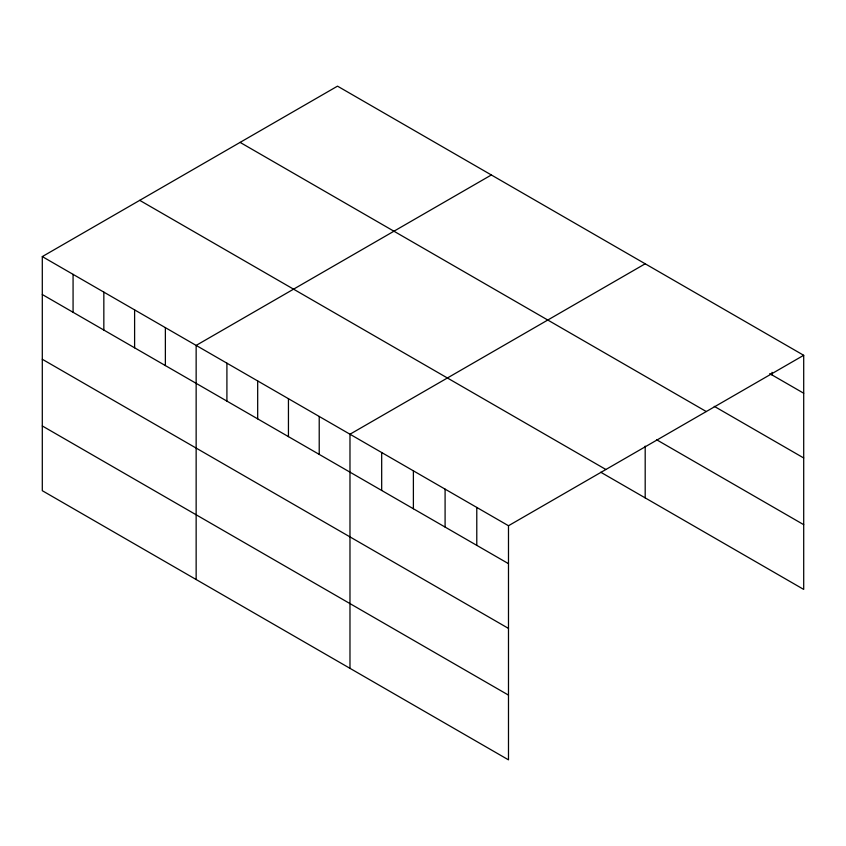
<?xml version="1.0" encoding="UTF-8"?>
<svg xmlns="http://www.w3.org/2000/svg" width="846" height="846" viewBox="0 0 846 846"><rect width="100%" height="100%" fill="white"/><g stroke="black" fill="none" stroke-linecap="round" stroke-linejoin="round"><path stroke-width="1.27" d="M42.3 256.592L508.488 525.736L508.488 759.845L42.3 490.701L42.3 256.592L337.512 86.155L803.7 355.299L803.7 589.408L600.755 472.237M491.357 174.974L196.145 345.411L196.145 579.521M645.191 263.793L349.98 434.231L349.98 668.34M508.488 525.736L803.7 355.299M769.733 373.625L803.7 393.231M714.257 406.334L803.7 457.972M240.095 142.392L706.283 411.547M656.517 439.698L803.7 524.668M139.717 200.343L605.905 469.498M42.3 294.524L508.488 563.669M42.3 359.264L508.488 628.409M42.3 425.961L508.488 695.116M771.996 372.314L771.996 374.937M645.191 446.106L645.191 497.903M476.784 507.441L476.784 545.374M445.091 489.136L445.091 527.069M413.387 470.831L413.387 508.763M381.683 452.536L381.683 490.469M319.217 416.465L319.217 454.397M288.444 398.699L288.444 436.631M257.681 380.933L257.681 418.865M226.908 363.177L226.908 401.11M165.372 327.645L165.372 365.578M134.609 309.879L134.609 347.812M103.836 292.113L103.836 330.046M73.073 274.358L73.073 312.29"/></g></svg>
